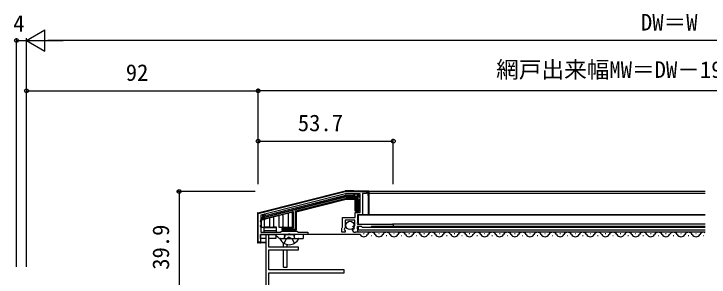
# Model space of a CAD drawing. Units: millimetres, scale not verified. Extents: x -525 to 526, y -333 to 330.
# Drawn here: x -59.9 to 216.3, y -153 to -48.4 of the extents above; entities that cross this region are included whole.
import ezdxf
from ezdxf.enums import TextEntityAlignment as Align

# ---------------------------------------------------------------- set-up
doc = ezdxf.new("R2010")
doc.units = ezdxf.units.MM
doc.header["$LTSCALE"] = 2
for name, color, linetype in [('0-2_YKK_11', 7, 'Continuous'), ('0-3_YKK_12', 2, 'Continuous'), ('0-4_YKK_13', 4, 'Continuous'), ('0-6_YKK_D', 6, 'Continuous')]:
    doc.layers.add(name, color=color, linetype=linetype)
doc.styles.add('ＭＳ ゴシック', font='')
doc.styles.get('ＭＳ ゴシック').set_extended_font_data('MS Gothic')

msp = doc.modelspace()

# ---------------------------------------------------------------- linework, layer by layer
at = {"layer": '0-2_YKK_11'}
for points in [[(37.1, -127.7), (71.7, -119), (80.1, -119), (80.1, -119.8), (78.6, -119.8), (78.6, -128.2), (76.6, -128.2), (76.6, -131.3), (76.48, -131.54), (76.6, -131.9), (90.8, -131.9), (90.8, -132.9), (82.1, -132.9), (81.7, -133.3), (78.6, -133.3), (78.2, -132.9), (76.4, -132.9), (76.4, -133.5), (76.48, -133.66), (76.6, -133.9), (76.6, -135.2), (75.795, -135.2)], [(74.501, -134.018), (74.752, -133.807), (75.071, -133.892), (75.341, -133.424), (74.776, -132.859), (74.883, -132.6), (75.5, -132.6), (75.5, -130.4), (71.7, -130.4), (71.7, -133.4), (71.4, -133.7), (71.247, -134.029), (71.7, -134.569), (71.7, -135.2), (70.4, -135.2), (70.4, -133.5), (70.5, -133.327), (70.6, -133.154), (70.6, -129.3), (75.7, -129.3), (75.7, -127.3), (77.7, -127.3), (77.7, -119.9), (71.811, -119.9), (38.2, -128.351), (38.2, -130.242), (38.08, -130.425), (38.08, -130.975), (38.2, -131.158), (38.2, -132.242), (38.08, -132.425), (38.08, -132.975), (38.2, -133.158), (38.2, -135.1), (45.807, -135.1), (46.5, -134.7), (52.5, -134.7), (53.193, -135.1), (56.8, -135.1), (56.8, -136.1)], [(56.8, -136.1), (49.958, -136.1), (49.775, -135.98), (49.225, -135.98), (49.042, -136.1), (38.7, -136.1), (38.46, -135.98), (38.1, -136.1), (38.1, -139.1), (37.1, -139.1), (37.1, -127.7)], [(41.3, -184.4), (41.3, -151.3), (71.3, -151.3), (71.3, -150.1), (41.3, -150.1), (41.3, -142.2), (53.1, -142.2), (53.1, -141.1), (41.3, -141.1), (41.3, -136.1), (40.1, -136.1), (40.1, -167.1)]]:
    msp.add_lwpolyline(points, dxfattribs=at)
msp.add_arc((75.795, -133.9), 1.3, 185.2159, 270.00002, dxfattribs=at)
at = {"layer": '0-3_YKK_12'}
for p, q in [((214.775, -119), (81.1, -119)), ((214.775, -119.8), (81.1, -119.8)), ((76.8, -128.4), (76.8, -131.9)), ((214.775, -128.4), (76.8, -128.4)), ((214.775, -128.2), (78.3, -128.2)), ((214.775, -131.9), (90.5, -131.9)), ((214.775, -135.2), (76.6, -135.2)), ((76.8, -132.9), (76.8, -134.4)), ((214.775, -134.4), (76.8, -134.4)), ((214.775, -133.3), (81.576, -133.3)), ((214.775, -132.9), (90.5, -132.9)), ((77.611, -136.1), (56.3, -136.1)), ((79, -135.7), (79.2, -135.7)), ((82, -136.46), (82.2, -136.46)), ((85, -135.7), (85.2, -135.7)), ((88, -136.46), (88.2, -136.46)), ((91, -135.7), (91.2, -135.7)), ((94, -136.46), (94.2, -136.46)), ((97, -135.7), (97.2, -135.7)), ((100, -136.46), (100.2, -136.46)), ((103, -135.7), (103.2, -135.7)), ((106, -136.46), (106.2, -136.46)), ((109, -135.7), (109.2, -135.7)), ((112, -136.46), (112.2, -136.46)), ((115, -135.7), (115.2, -135.7)), ((118, -136.46), (118.2, -136.46)), ((121, -135.7), (121.2, -135.7)), ((124, -136.46), (124.2, -136.46)), ((127, -135.7), (127.2, -135.7)), ((130, -136.46), (130.2, -136.46)), ((133, -135.7), (133.2, -135.7)), ((136, -136.46), (136.2, -136.46)), ((139, -135.7), (139.2, -135.7)), ((142, -136.46), (142.2, -136.46)), ((145, -135.7), (145.2, -135.7)), ((148, -136.46), (148.2, -136.46)), ((151, -135.7), (151.2, -135.7)), ((154, -136.46), (154.2, -136.46)), ((157, -135.7), (157.2, -135.7)), ((160, -136.46), (160.2, -136.46)), ((163, -135.7), (163.2, -135.7)), ((166, -136.46), (166.2, -136.46)), ((169, -135.7), (169.2, -135.7)), ((172, -136.46), (172.2, -136.46)), ((175, -135.7), (175.2, -135.7)), ((178, -136.46), (178.2, -136.46)), ((181, -135.7), (181.2, -135.7)), ((184, -136.46), (184.2, -136.46)), ((187, -135.7), (187.2, -135.7)), ((190, -136.46), (190.2, -136.46)), ((193, -135.7), (193.2, -135.7)), ((196, -136.46), (196.2, -136.46)), ((199, -135.7), (199.2, -135.7)), ((202, -136.46), (202.2, -136.46)), ((205, -135.7), (205.2, -135.7)), ((208, -136.46), (208.2, -136.46)), ((211, -135.7), (211.2, -135.7)), ((214, -136.46), (214.2, -136.46))]:
    msp.add_line(p, q, dxfattribs=at)
for centre, start, end in [((82.1, -136.918), 29.20254, 150.79746), ((88.1, -136.918), 29.20254, 150.79746), ((94.1, -136.918), 29.20254, 150.79746), ((100.1, -136.918), 29.20254, 150.79746), ((106.1, -136.918), 29.20254, 150.79746), ((112.1, -136.918), 29.20254, 150.79746), ((118.1, -136.918), 29.20254, 150.79746), ((124.1, -136.918), 29.20254, 150.79746), ((130.1, -136.918), 29.20254, 150.79746), ((136.1, -136.918), 29.20254, 150.79746), ((142.1, -136.918), 29.20254, 150.79746), ((148.1, -136.918), 29.20254, 150.79746), ((154.1, -136.918), 29.20254, 150.79746), ((160.1, -136.918), 29.20254, 150.79746), ((166.1, -136.918), 29.20254, 150.79746), ((172.1, -136.918), 29.20254, 150.79746), ((178.1, -136.918), 29.20254, 150.79746), ((184.1, -136.918), 29.20254, 150.79746), ((190.1, -136.918), 29.20254, 150.79746), ((196.1, -136.918), 29.20254, 150.79746), ((202.1, -136.918), 29.20254, 150.79746), ((208.1, -136.918), 29.20254, 150.79746), ((214.1, -136.918), 66.86747, 150.79746), ((79.1, -135.242), 209.96938, 330.79746), ((85.1, -135.242), 209.20254, 330.79746), ((91.1, -135.242), 209.20254, 330.79746), ((97.1, -135.242), 209.20254, 330.79746), ((103.1, -135.242), 209.20254, 330.79746), ((109.1, -135.242), 209.20254, 330.79746), ((115.1, -135.242), 209.20254, 330.79746), ((121.1, -135.242), 209.20254, 330.79746), ((127.1, -135.242), 209.20254, 330.79746), ((133.1, -135.242), 209.20254, 330.79746), ((139.1, -135.242), 209.20254, 330.79746), ((145.1, -135.242), 209.20254, 330.79746), ((151.1, -135.242), 209.20254, 330.79746), ((157.1, -135.242), 209.20254, 330.79746), ((163.1, -135.242), 209.20254, 330.79746), ((169.1, -135.242), 209.20254, 330.79746), ((175.1, -135.242), 209.20254, 330.79746), ((181.1, -135.242), 209.20254, 330.79746), ((187.1, -135.242), 209.20254, 330.79746), ((193.1, -135.242), 209.20254, 330.79746), ((199.1, -135.242), 209.20254, 330.79746), ((205.1, -135.242), 209.20254, 330.79746), ((211.1, -135.242), 209.20254, 330.79746)]:
    msp.add_arc(centre, 1.718, start, end, dxfattribs=at)
at = {"layer": '0-4_YKK_13'}
for p, q in [((37.027, -127.409), (71.627, -118.709)), ((80.8, -119), (80.8, -118.7)), ((39.227, -128.609), (71.837, -120.409)), ((39.699, -128.978), (71.932, -120.873)), ((71.969, -121.172), (39.771, -129.267)), ((71.932, -120.873), (71.874, -120.402)), ((71.91, -120.4), (75.5, -120.4)), ((71.932, -120.873), (76.428, -120.873)), ((76.428, -121.172), (71.969, -121.172)), ((75.2, -120.4), (75.2, -120.2)), ((76.4, -119.9), (75.5, -119.9)), ((75.5, -119.9), (75.5, -120.4)), ((76.4, -120.4), (76.4, -119.9)), ((76.4, -120.4), (76.9, -120.4)), ((76.428, -120.873), (76.901, -120.4)), ((76.428, -121.172), (76.428, -120.873)), ((76.428, -126.129), (76.428, -121.172)), ((76.7, -120.2), (76.7, -120.4)), ((77.2, -120.699), (76.727, -121.172)), ((77.2, -120.7), (77.2, -121.2)), ((77.2, -120.9), (77.4, -120.9)), ((77.7, -121.2), (77.2, -121.2)), ((77.7, -122.1), (77.7, -121.2)), ((80.8, -119), (81.1, -119)), ((81.1, -119), (81.1, -128.2)), ((51.9, -126.66), (72.022, -121.6)), ((72.059, -121.9), (52.2, -126.893)), ((72.096, -122.2), (52.2, -127.203)), ((72.022, -121.6), (76, -121.6)), ((75.7, -122.2), (72.096, -122.2)), ((76, -121.6), (76, -126.129)), ((77.2, -122.1), (77.2, -126.6)), ((77.2, -122.1), (77.7, -122.1)), ((77.4, -122.4), (77.2, -122.4)), ((39.771, -129.709), (51, -126.886)), ((51, -126.886), (51, -133.5)), ((51.9, -133.728), (51.9, -126.66)), ((52.2, -126.893), (52.2, -133.728)), ((75.7, -126.6), (75.7, -126.129)), ((75.7, -126.129), (76, -126.129)), ((76, -126.129), (76.428, -126.129)), ((76, -126.427), (76, -126.9)), ((76.9, -126.9), (76, -126.9)), ((76.428, -126.427), (76.428, -126.129)), ((76.901, -126.9), (76.428, -126.427)), ((76.727, -126.129), (77.2, -126.601)), ((36.8, -127.7), (36.8, -139.1)), ((39, -128.9), (39, -128.54)), ((39.473, -129.267), (39, -128.899)), ((39, -129.828), (39, -128.9)), ((39, -129.828), (39.473, -129.709)), ((39.226, -128.609), (39.699, -128.978)), ((39.227, -128.121), (39.227, -128.609)), ((39.771, -129.267), (39.473, -129.267)), ((39.473, -129.709), (39.473, -129.267)), ((39.771, -129.709), (39.473, -129.709)), ((39.771, -129.267), (39.771, -129.709)), ((50.327, -127.364), (39.845, -130)), ((41.6, -129.793), (41.6, -132.8)), ((43.3, -132.8), (43.3, -129.516)), ((45.3, -128.862), (45.3, -132.9)), ((47, -132.9), (47, -128.586)), ((49, -127.932), (49, -132.9)), ((50.7, -132.9), (50.7, -127.655)), ((81.1, -127.932), (80.99, -127.932)), ((37.96, -132.52), (37.958, -132.797)), ((37.976, -130.701), (37.974, -130.898)), ((39, -130.213), (38.203, -130.413)), ((38.279, -130.394), (38.255, -133.1)), ((39.845, -130), (39, -130.213)), ((39.6, -132.8), (39.6, -130.446)), ((38.258, -133.1), (39.3, -133.1)), ((41.9, -133.1), (39.4, -133.1)), ((39.4, -133.1), (39.4, -133.353)), ((39.4, -134.624), (39.4, -135.1)), ((44.4, -134.624), (39.4, -134.624)), ((41.9, -133.1), (43, -133.1)), ((44.4, -133.1), (43, -133.1)), ((44.4, -133.353), (44.4, -133.1)), ((44.4, -134.624), (44.4, -133.353)), ((44.4, -135.1), (44.4, -134.624)), ((45.6, -133.2), (46.7, -133.2)), ((46.6, -133.728), (46.6, -133.7)), ((46.9, -133.7), (46.6, -133.7)), ((46.6, -134.2), (46.6, -133.728)), ((46.6, -133.728), (46.9, -133.728)), ((47.1, -133.2), (46.7, -133.2)), ((46.9, -133.7), (46.9, -133.728)), ((47.1, -133.2), (50.4, -133.2)), ((47.1, -133.5), (47.1, -133.2)), ((51, -133.5), (47.1, -133.5)), ((47.1, -133.929), (51.7, -133.929)), ((47.1, -134.227), (47.1, -134.7)), ((51.7, -134.7), (47.1, -134.7)), ((51.7, -134.227), (51.7, -133.929)), ((51.7, -134.7), (51.7, -134.227)), ((52.2, -133.728), (51.9, -133.728)), ((52.2, -133.728), (52.2, -134.2)), ((38.1, -136.1), (38.1, -139.1)), ((39.4, -136.1), (38.1, -136.1)), ((39.4, -136.1), (39.4, -136.253)), ((40.138, -136.253), (39.4, -136.253)), ((44.4, -136.253), (41.262, -136.253)), ((44.918, -137.159), (43.621, -136.108)), ((44.4, -136.253), (44.4, -136.1)), ((45.904, -137.605), (53.096, -137.605)), ((55, -136.105), (46.177, -136.105)), ((46.177, -137.605), (55, -137.605)), ((47.45, -139.57), (48.355, -137.755)), ((47.5, -136.205), (47.5, -136.105)), ((51.5, -136.205), (47.5, -136.205)), ((47.5, -136.205), (47.645, -137.017)), ((47.879, -136.205), (47.639, -137.22)), ((47.879, -136.205), (47.879, -136.105)), ((49.5, -137.146), (48.355, -137.755)), ((49.5, -137.146), (50.645, -137.755)), ((51.55, -139.57), (50.645, -137.755)), ((51.121, -136.205), (51.121, -136.105)), ((51.121, -136.205), (51.361, -137.22)), ((51.5, -136.205), (51.355, -137.017)), ((51.5, -136.205), (51.5, -136.105)), ((55, -136.105), (55, -137.605)), ((36.8, -139.1), (38.1, -139.1)), ((37.8, -139.4), (37.1, -139.4)), ((40.1, -139.4), (37.8, -139.4)), ((38.1, -139.1), (40.1, -139.1)), ((47.2, -141.105), (47.2, -139.419)), ((48.7, -141.105), (48.7, -140.028)), ((47.2, -149.105), (47.2, -142.308)), ((48.7, -149.105), (48.7, -142.308)), ((47.2, -149.105), (48.7, -149.105))]:
    msp.add_line(p, q, dxfattribs=at)
for points in [[(71.7, -118.7), (80.8, -118.7), (81.1, -118.7), (81.1, -119)], [(71.969, -121.172), (71.962, -121.117), (71.955, -121.064), (71.949, -121.014), (71.944, -120.97), (71.939, -120.933), (71.936, -120.904), (71.933, -120.883), (71.932, -120.873)], [(76.428, -121.172), (76.727, -121.172), (76.727, -126.129), (76.428, -126.129)], [(80.994, -128.2), (80.956, -125.864), (80.889, -122.432), (80.8, -119)], [(72.059, -121.9), (72.058, -121.894), (72.056, -121.877), (72.053, -121.849), (72.048, -121.812), (72.042, -121.767), (72.036, -121.715), (72.029, -121.659), (72.022, -121.6)], [(75.7, -126.129), (75.7, -121.9), (72.059, -121.9)], [(72.096, -122.2), (72.089, -122.141), (72.082, -122.085), (72.076, -122.033), (72.07, -121.988), (72.065, -121.951), (72.062, -121.923), (72.06, -121.906), (72.059, -121.9)], [(75.7, -121.9), (75.706, -121.894), (75.723, -121.877), (75.751, -121.849), (75.788, -121.812), (75.833, -121.767), (75.885, -121.715), (75.941, -121.659), (76, -121.6)], [(50.327, -127.364), (50.34, -127.355), (50.378, -127.328), (50.44, -127.284), (50.524, -127.224), (50.626, -127.152), (50.742, -127.069), (50.869, -126.979), (51, -126.886)], [(51, -126.886), (50.941, -127.036), (50.885, -127.18), (50.833, -127.313), (50.788, -127.43), (50.751, -127.526), (50.723, -127.597), (50.706, -127.641), (50.7, -127.655)], [(52.2, -126.893), (52.194, -126.889), (52.177, -126.876), (52.149, -126.854), (52.112, -126.825), (52.067, -126.79), (52.015, -126.749), (51.959, -126.705), (51.9, -126.66)], [(76.428, -126.427), (76, -126.427), (76, -126.129)], [(39.771, -129.267), (39.758, -129.214), (39.745, -129.163), (39.733, -129.115), (39.722, -129.072), (39.713, -129.036), (39.706, -129.008), (39.701, -128.988), (39.699, -128.978)], [(39.771, -129.709), (39.786, -129.766), (39.799, -129.821), (39.812, -129.871), (39.823, -129.915), (39.832, -129.951), (39.839, -129.978), (39.843, -129.995), (39.845, -130)], [(39, -130.213), (38.966, -130.211), (39, -130.203), (39, -129.828)], [(44.4, -133.353), (39.4, -133.353), (39.4, -134.624)], [(51.7, -134.227), (47.1, -134.227), (47.1, -133.929)], [(51, -133.5), (50.883, -133.441), (50.77, -133.385), (50.667, -133.333), (50.576, -133.288), (50.501, -133.251), (50.446, -133.223), (50.412, -133.206), (50.4, -133.2)], [(50.7, -132.9), (50.706, -132.912), (50.723, -132.946), (50.751, -133.001), (50.788, -133.076), (50.833, -133.167), (50.885, -133.27), (50.941, -133.383), (51, -133.5)], [(40.1, -137.6), (38.1, -137.6), (38.1, -136.1), (44.1, -136.1), (44.1, -137.6), (41.3, -137.6)]]:
    msp.add_lwpolyline(points, dxfattribs=at)
msp.add_circle((73.6, -132.451), 1.65, dxfattribs=at)
for centre, radius, start, end in [((71.7, -119), 0.3, 90, 104.11414), ((67.613, -380.838), 262.17, 87.11684, 89.10678), ((80.8, -119), 0.3, 359.99999, 89.99994), ((71.91, -120.7), 0.3, 97.05707, 104.11414), ((71.91, -120.7), 0.3, 90, 97.05707), ((75.5, -120.2), 0.3, 90, 180), ((76.4, -120.2), 0.3, 0, 90), ((76.425, -121.175), 0.302, 0.66164, 89.33836), ((76.9, -120.7), 0.3, 89.71635, 90), ((76.9, -120.7), 0.3, 0.28365, 89.71635), ((76.9, -120.7), 0.3, 0, 0.28365), ((77.4, -121.2), 0.3, 0, 90), ((77.4, -122.1), 0.3, 270, 0), ((75.999, -126.128), 0.299, 180.14298, 270.14205), ((76, -126.6), 0.3, 180, 270), ((76.45, -126.9), 0.5, 179.51951, 0.48049), ((76.425, -126.125), 0.302, 270.66164, 359.33836), ((76.9, -126.6), 0.3, 270, 270.28365), ((76.9, -126.6), 0.3, 270.28365, 359.71635), ((76.9, -126.6), 0.3, 359.71635, 0), ((37.1, -127.7), 0.3, 104.11414, 180), ((39, -129.713), 0.5, 90, 266.13174), ((39.5, -128.54), 0.5, 123.04092, 180.00059), ((39.3, -128.9), 0.3, 104.33551, 179.77863), ((39.3, -128.9), 0.3, 179.77863, 180), ((39.3, -128.9), 0.3, 104.11414, 104.33551), ((39.5, -128.54), 0.5, 14.11414, 123.04153), ((39.775, -129.27), 0.302, 104.60406, 179.50982), ((39.773, -129.709), 0.3, 179.97899, 283.91306), ((41.9, -129.793), 0.3, 104.11414, 180), ((43, -129.516), 0.3, 0, 104.11414), ((45.6, -128.862), 0.3, 104.11414, 180), ((46.7, -128.586), 0.3, 0, 104.11414), ((49.3, -127.932), 0.3, 104.11414, 180), ((50.4, -127.655), 0.3, 0, 104.11414), ((38.276, -130.704), 0.3, 104.11414, 179.5), ((39.3, -130.446), 0.3, 0, 104.11414), ((38.258, -132.8), 0.3, 179.5, 198.85644), ((38.258, -132.8), 0.3, 256.72028, 270), ((39.3, -132.8), 0.3, 270, 0), ((41.9, -132.8), 0.3, 180, 270), ((43, -132.8), 0.3, 270, 0), ((45.6, -132.9), 0.3, 180, 270), ((47.1, -133.7), 0.5, 90, 180), ((47.1, -134.2), 0.5, 180, 270), ((46.7, -132.9), 0.3, 270, 0), ((47.1, -133.7), 0.2, 90, 180), ((49.3, -132.9), 0.3, 180, 270), ((50.4, -132.9), 0.3, 270, 0), ((51.7, -134.2), 0.5, 270, 0), ((46.177, -135.605), 2, 231, 270), ((45.904, -137.759), 0.154, 90, 207.28096), ((49.5, -135.905), 4.2, 207.28096, 332.71904), ((47.152, -137.105), 0.5, 270, 10.09096), ((51.848, -137.105), 0.5, 169.90904, 270), ((53.096, -137.759), 0.154, 332.71904, 90), ((37.1, -139.1), 0.3, 180, 270), ((37.8, -139.1), 0.3, 270, 0)]:
    msp.add_arc(centre, radius, start, end, dxfattribs=at)
for centre, major_axis, ratio, start_param, end_param in [((47.1, -133.728), (0.5, 0), 0.999017, 3.1415927, 4.712389), ((47.1, -133.728), (0, 0.201), 0.995037, 1.5707963, 3.1415927), ((51.7, -133.728), (0.5, 0), 0.999017, 4.712389, 6.2831853), ((51.7, -133.728), (0, -0.201), 0.995037, 6.2831853, 7.8539816)]:
    msp.add_ellipse(centre, major_axis=major_axis, ratio=ratio, start_param=start_param, end_param=end_param, dxfattribs=at)
at = {"layer": '0-6_YKK_D'}
for p, q in [((-54.9, -59), (-47.625, -54.8)), ((-47.625, -63.2), (-47.625, -54.8)), ((-58.9, -148.9), (-58.9, -58)), ((-54.9, -148.9), (-54.9, -58)), ((-54.9, -148.9), (-54.9, -58)), ((-58.9, -59), (-54.9, -59)), ((-54.9, -59), (-47.625, -63.2)), ((-54.9, -59), (-40.351, -59)), ((466.7, -59), (-46.5, -59)), ((-54.9, -148.9), (-54.9, -78)), ((-54.9, -79), (37.1, -79)), ((37.1, -116), (37.1, -78)), ((37.1, -116), (37.1, -78)), ((375.1, -79), (37.1, -79)), ((37.1, -116), (37.1, -98)), ((37.1, -99), (90.8, -99)), ((90.8, -116), (90.8, -98)), ((35.964, -119), (4.7, -119)), ((5.7, -119), (5.7, -158.9))]:
    msp.add_line(p, q, dxfattribs=at)
for centre in [(-58.9, -59), (-54.9, -79), (37.1, -79), (37.1, -99), (90.8, -99), (5.7, -119)]:
    msp.add_circle(centre, 0.765, dxfattribs=at)

# ---------------------------------------------------------------- texts
at = {"layer": '0-6_YKK_D', "style": 'ＭＳ ゴシック'}
for s, p in [('4', (-60.198, -57.5)), ('DW＝W', (189.211, -57)), ('網戸出来幅MW＝DW－192', (131.671, -75.824)), ('92', (-15.471, -77)), ('53.7', (52.879, -97))]:
    msp.add_text(s, height=6.598, dxfattribs=at).set_placement(p, align=Align.BOTTOM_LEFT)
msp.add_text('39.9', height=6.598, rotation=90, dxfattribs=at).set_placement((3.7, -150.072), align=Align.BOTTOM_LEFT)

doc.saveas('drawing.dxf')
